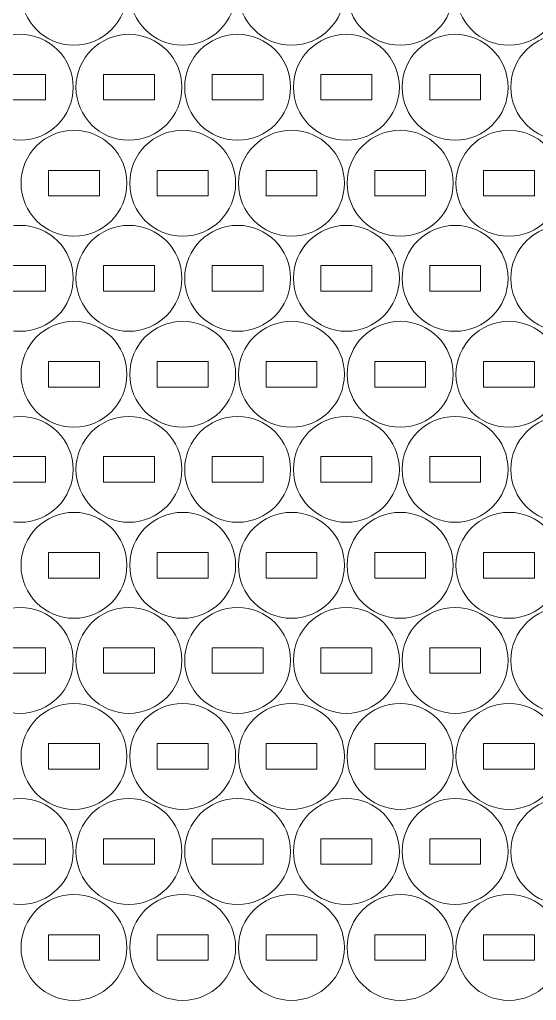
# Model space of a CAD drawing. Header units: millimetres. Extents: x -251 to 251, y -264 to 264.
# Drawn here: x -193.9 to -132.9, y -263.6 to -147.9 of the extents above; entities that cross this region are included whole.
import ezdxf

# ---------------------------------------------------------------- set-up
doc = ezdxf.new("R2010")
doc.units = ezdxf.units.MM
doc.header["$MEASUREMENT"] = 0
doc.layers.add('Camada 1', color=7, linetype='Continuous')

msp = doc.modelspace()

# ---------------------------------------------------------------- linework, layer by layer
at = {"layer": 'Camada 1', "lineweight": 20}
for points in [[(-187.4626, -138.4046), (-184.0109, -138.4046), (-181.2126, -141.2029), (-181.2126, -144.6546), (-181.2126, -144.6546), (-181.2126, -148.1063), (-184.0109, -150.9046), (-187.4626, -150.9046), (-187.4626, -150.9046), (-190.9143, -150.9046), (-193.7126, -148.1063), (-193.7126, -144.6546), (-193.7126, -144.6546), (-193.7126, -141.2029), (-190.9143, -138.4046), (-187.4626, -138.4046)], [(-174.6264, -138.4046), (-171.1747, -138.4046), (-168.3764, -141.2029), (-168.3764, -144.6546), (-168.3764, -144.6546), (-168.3764, -148.1063), (-171.1747, -150.9046), (-174.6264, -150.9046), (-174.6264, -150.9046), (-178.0781, -150.9046), (-180.8764, -148.1063), (-180.8764, -144.6546), (-180.8764, -144.6546), (-180.8764, -141.2029), (-178.0781, -138.4046), (-174.6264, -138.4046)], [(-161.7902, -138.4046), (-158.3385, -138.4046), (-155.5402, -141.2029), (-155.5402, -144.6546), (-155.5402, -144.6546), (-155.5402, -148.1063), (-158.3385, -150.9046), (-161.7902, -150.9046), (-161.7902, -150.9046), (-165.2419, -150.9046), (-168.0402, -148.1063), (-168.0402, -144.6546), (-168.0402, -144.6546), (-168.0402, -141.2029), (-165.2419, -138.4046), (-161.7902, -138.4046)], [(-148.954, -138.4046), (-145.5023, -138.4046), (-142.704, -141.2029), (-142.704, -144.6546), (-142.704, -144.6546), (-142.704, -148.1063), (-145.5023, -150.9046), (-148.954, -150.9046), (-148.954, -150.9046), (-152.4057, -150.9046), (-155.204, -148.1063), (-155.204, -144.6546), (-155.204, -144.6546), (-155.204, -141.2029), (-152.4057, -138.4046), (-148.954, -138.4046)], [(-136.1178, -138.4046), (-132.6661, -138.4046), (-129.8678, -141.2029), (-129.8678, -144.6546), (-129.8678, -144.6546), (-129.8678, -148.1063), (-132.6661, -150.9046), (-136.1178, -150.9046), (-136.1178, -150.9046), (-139.5695, -150.9046), (-142.3678, -148.1063), (-142.3678, -144.6546), (-142.3678, -144.6546), (-142.3678, -141.2029), (-139.5695, -138.4046), (-136.1178, -138.4046)], [(-193.8126, -149.623), (-190.3609, -149.623), (-187.5626, -152.4213), (-187.5626, -155.873), (-187.5626, -155.873), (-187.5626, -159.3247), (-190.3609, -162.123), (-193.8126, -162.123), (-193.8126, -162.123), (-197.2643, -162.123), (-200.0626, -159.3247), (-200.0626, -155.873), (-200.0626, -155.873), (-200.0626, -152.4213), (-197.2643, -149.623), (-193.8126, -149.623)], [(-180.9764, -149.623), (-177.5247, -149.623), (-174.7264, -152.4213), (-174.7264, -155.873), (-174.7264, -155.873), (-174.7264, -159.3247), (-177.5247, -162.123), (-180.9764, -162.123), (-180.9764, -162.123), (-184.4281, -162.123), (-187.2264, -159.3247), (-187.2264, -155.873), (-187.2264, -155.873), (-187.2264, -152.4213), (-184.4281, -149.623), (-180.9764, -149.623)], [(-168.1402, -149.623), (-164.6885, -149.623), (-161.8902, -152.4213), (-161.8902, -155.873), (-161.8902, -155.873), (-161.8902, -159.3247), (-164.6885, -162.123), (-168.1402, -162.123), (-168.1402, -162.123), (-171.5919, -162.123), (-174.3902, -159.3247), (-174.3902, -155.873), (-174.3902, -155.873), (-174.3902, -152.4213), (-171.5919, -149.623), (-168.1402, -149.623)], [(-155.304, -149.623), (-151.8523, -149.623), (-149.054, -152.4213), (-149.054, -155.873), (-149.054, -155.873), (-149.054, -159.3247), (-151.8523, -162.123), (-155.304, -162.123), (-155.304, -162.123), (-158.7557, -162.123), (-161.554, -159.3247), (-161.554, -155.873), (-161.554, -155.873), (-161.554, -152.4213), (-158.7557, -149.623), (-155.304, -149.623)], [(-142.4678, -149.623), (-139.0161, -149.623), (-136.2178, -152.4213), (-136.2178, -155.873), (-136.2178, -155.873), (-136.2178, -159.3247), (-139.0161, -162.123), (-142.4678, -162.123), (-142.4678, -162.123), (-145.9195, -162.123), (-148.7178, -159.3247), (-148.7178, -155.873), (-148.7178, -155.873), (-148.7178, -152.4213), (-145.9195, -149.623), (-142.4678, -149.623)], [(-129.6316, -149.623), (-126.1799, -149.623), (-123.3816, -152.4213), (-123.3816, -155.873), (-123.3816, -155.873), (-123.3816, -159.3247), (-126.1799, -162.123), (-129.6316, -162.123), (-129.6316, -162.123), (-133.0833, -162.123), (-135.8816, -159.3247), (-135.8816, -155.873), (-135.8816, -155.873), (-135.8816, -152.4213), (-133.0833, -149.623), (-129.6316, -149.623)], [(-196.8126, -154.373), (-196.8126, -154.373), (-190.8126, -154.373), (-190.8126, -154.373), (-190.8126, -154.373), (-190.8126, -154.373), (-190.8126, -157.373), (-190.8126, -157.373), (-190.8126, -157.373), (-190.8126, -157.373), (-196.8126, -157.373), (-196.8126, -157.373), (-196.8126, -157.373), (-196.8126, -157.373), (-196.8126, -154.373), (-196.8126, -154.373)], [(-183.9764, -154.373), (-183.9764, -154.373), (-177.9764, -154.373), (-177.9764, -154.373), (-177.9764, -154.373), (-177.9764, -154.373), (-177.9764, -157.373), (-177.9764, -157.373), (-177.9764, -157.373), (-177.9764, -157.373), (-183.9764, -157.373), (-183.9764, -157.373), (-183.9764, -157.373), (-183.9764, -157.373), (-183.9764, -154.373), (-183.9764, -154.373)], [(-171.1402, -154.373), (-171.1402, -154.373), (-165.1402, -154.373), (-165.1402, -154.373), (-165.1402, -154.373), (-165.1402, -154.373), (-165.1402, -157.373), (-165.1402, -157.373), (-165.1402, -157.373), (-165.1402, -157.373), (-171.1402, -157.373), (-171.1402, -157.373), (-171.1402, -157.373), (-171.1402, -157.373), (-171.1402, -154.373), (-171.1402, -154.373)], [(-158.304, -154.373), (-158.304, -154.373), (-152.304, -154.373), (-152.304, -154.373), (-152.304, -154.373), (-152.304, -154.373), (-152.304, -157.373), (-152.304, -157.373), (-152.304, -157.373), (-152.304, -157.373), (-158.304, -157.373), (-158.304, -157.373), (-158.304, -157.373), (-158.304, -157.373), (-158.304, -154.373), (-158.304, -154.373)], [(-145.4678, -154.373), (-145.4678, -154.373), (-139.4678, -154.373), (-139.4678, -154.373), (-139.4678, -154.373), (-139.4678, -154.373), (-139.4678, -157.373), (-139.4678, -157.373), (-139.4678, -157.373), (-139.4678, -157.373), (-145.4678, -157.373), (-145.4678, -157.373), (-145.4678, -157.373), (-145.4678, -157.373), (-145.4678, -154.373), (-145.4678, -154.373)], [(-187.4626, -160.9471), (-184.0109, -160.9471), (-181.2126, -163.7454), (-181.2126, -167.1971), (-181.2126, -167.1971), (-181.2126, -170.6488), (-184.0109, -173.4471), (-187.4626, -173.4471), (-187.4626, -173.4471), (-190.9143, -173.4471), (-193.7126, -170.6488), (-193.7126, -167.1971), (-193.7126, -167.1971), (-193.7126, -163.7454), (-190.9143, -160.9471), (-187.4626, -160.9471)], [(-174.6264, -160.9471), (-171.1747, -160.9471), (-168.3764, -163.7454), (-168.3764, -167.1971), (-168.3764, -167.1971), (-168.3764, -170.6488), (-171.1747, -173.4471), (-174.6264, -173.4471), (-174.6264, -173.4471), (-178.0781, -173.4471), (-180.8764, -170.6488), (-180.8764, -167.1971), (-180.8764, -167.1971), (-180.8764, -163.7454), (-178.0781, -160.9471), (-174.6264, -160.9471)], [(-161.7902, -160.9471), (-158.3385, -160.9471), (-155.5402, -163.7454), (-155.5402, -167.1971), (-155.5402, -167.1971), (-155.5402, -170.6488), (-158.3385, -173.4471), (-161.7902, -173.4471), (-161.7902, -173.4471), (-165.2419, -173.4471), (-168.0402, -170.6488), (-168.0402, -167.1971), (-168.0402, -167.1971), (-168.0402, -163.7454), (-165.2419, -160.9471), (-161.7902, -160.9471)], [(-148.954, -160.9471), (-145.5023, -160.9471), (-142.704, -163.7454), (-142.704, -167.1971), (-142.704, -167.1971), (-142.704, -170.6488), (-145.5023, -173.4471), (-148.954, -173.4471), (-148.954, -173.4471), (-152.4057, -173.4471), (-155.204, -170.6488), (-155.204, -167.1971), (-155.204, -167.1971), (-155.204, -163.7454), (-152.4057, -160.9471), (-148.954, -160.9471)], [(-136.1178, -160.9471), (-132.6661, -160.9471), (-129.8678, -163.7454), (-129.8678, -167.1971), (-129.8678, -167.1971), (-129.8678, -170.6488), (-132.6661, -173.4471), (-136.1178, -173.4471), (-136.1178, -173.4471), (-139.5695, -173.4471), (-142.3678, -170.6488), (-142.3678, -167.1971), (-142.3678, -167.1971), (-142.3678, -163.7454), (-139.5695, -160.9471), (-136.1178, -160.9471)], [(-190.4626, -165.6971), (-190.4626, -165.6971), (-184.4626, -165.6971), (-184.4626, -165.6971), (-184.4626, -165.6971), (-184.4626, -165.6971), (-184.4626, -168.6971), (-184.4626, -168.6971), (-184.4626, -168.6971), (-184.4626, -168.6971), (-190.4626, -168.6971), (-190.4626, -168.6971), (-190.4626, -168.6971), (-190.4626, -168.6971), (-190.4626, -165.6971), (-190.4626, -165.6971)], [(-177.6264, -165.6971), (-177.6264, -165.6971), (-171.6264, -165.6971), (-171.6264, -165.6971), (-171.6264, -165.6971), (-171.6264, -165.6971), (-171.6264, -168.6971), (-171.6264, -168.6971), (-171.6264, -168.6971), (-171.6264, -168.6971), (-177.6264, -168.6971), (-177.6264, -168.6971), (-177.6264, -168.6971), (-177.6264, -168.6971), (-177.6264, -165.6971), (-177.6264, -165.6971)], [(-164.7902, -165.6971), (-164.7902, -165.6971), (-158.7902, -165.6971), (-158.7902, -165.6971), (-158.7902, -165.6971), (-158.7902, -165.6971), (-158.7902, -168.6971), (-158.7902, -168.6971), (-158.7902, -168.6971), (-158.7902, -168.6971), (-164.7902, -168.6971), (-164.7902, -168.6971), (-164.7902, -168.6971), (-164.7902, -168.6971), (-164.7902, -165.6971), (-164.7902, -165.6971)], [(-151.954, -165.6971), (-151.954, -165.6971), (-145.954, -165.6971), (-145.954, -165.6971), (-145.954, -165.6971), (-145.954, -165.6971), (-145.954, -168.6971), (-145.954, -168.6971), (-145.954, -168.6971), (-145.954, -168.6971), (-151.954, -168.6971), (-151.954, -168.6971), (-151.954, -168.6971), (-151.954, -168.6971), (-151.954, -165.6971), (-151.954, -165.6971)], [(-139.1178, -165.6971), (-139.1178, -165.6971), (-133.1178, -165.6971), (-133.1178, -165.6971), (-133.1178, -165.6971), (-133.1178, -165.6971), (-133.1178, -168.6971), (-133.1178, -168.6971), (-133.1178, -168.6971), (-133.1178, -168.6971), (-139.1178, -168.6971), (-139.1178, -168.6971), (-139.1178, -168.6971), (-139.1178, -168.6971), (-139.1178, -165.6971), (-139.1178, -165.6971)], [(-193.8126, -172.1655), (-190.3609, -172.1655), (-187.5626, -174.9638), (-187.5626, -178.4155), (-187.5626, -178.4155), (-187.5626, -181.8672), (-190.3609, -184.6655), (-193.8126, -184.6655), (-193.8126, -184.6655), (-197.2643, -184.6655), (-200.0626, -181.8672), (-200.0626, -178.4155), (-200.0626, -178.4155), (-200.0626, -174.9638), (-197.2643, -172.1655), (-193.8126, -172.1655)], [(-180.9764, -172.1655), (-177.5247, -172.1655), (-174.7264, -174.9638), (-174.7264, -178.4155), (-174.7264, -178.4155), (-174.7264, -181.8672), (-177.5247, -184.6655), (-180.9764, -184.6655), (-180.9764, -184.6655), (-184.4281, -184.6655), (-187.2264, -181.8672), (-187.2264, -178.4155), (-187.2264, -178.4155), (-187.2264, -174.9638), (-184.4281, -172.1655), (-180.9764, -172.1655)], [(-168.1402, -172.1655), (-164.6885, -172.1655), (-161.8902, -174.9638), (-161.8902, -178.4155), (-161.8902, -178.4155), (-161.8902, -181.8672), (-164.6885, -184.6655), (-168.1402, -184.6655), (-168.1402, -184.6655), (-171.5919, -184.6655), (-174.3902, -181.8672), (-174.3902, -178.4155), (-174.3902, -178.4155), (-174.3902, -174.9638), (-171.5919, -172.1655), (-168.1402, -172.1655)], [(-155.304, -172.1655), (-151.8523, -172.1655), (-149.054, -174.9638), (-149.054, -178.4155), (-149.054, -178.4155), (-149.054, -181.8672), (-151.8523, -184.6655), (-155.304, -184.6655), (-155.304, -184.6655), (-158.7557, -184.6655), (-161.554, -181.8672), (-161.554, -178.4155), (-161.554, -178.4155), (-161.554, -174.9638), (-158.7557, -172.1655), (-155.304, -172.1655)], [(-142.4678, -172.1655), (-139.0161, -172.1655), (-136.2178, -174.9638), (-136.2178, -178.4155), (-136.2178, -178.4155), (-136.2178, -181.8672), (-139.0161, -184.6655), (-142.4678, -184.6655), (-142.4678, -184.6655), (-145.9195, -184.6655), (-148.7178, -181.8672), (-148.7178, -178.4155), (-148.7178, -178.4155), (-148.7178, -174.9638), (-145.9195, -172.1655), (-142.4678, -172.1655)], [(-129.6316, -172.1655), (-126.1799, -172.1655), (-123.3816, -174.9638), (-123.3816, -178.4155), (-123.3816, -178.4155), (-123.3816, -181.8672), (-126.1799, -184.6655), (-129.6316, -184.6655), (-129.6316, -184.6655), (-133.0833, -184.6655), (-135.8816, -181.8672), (-135.8816, -178.4155), (-135.8816, -178.4155), (-135.8816, -174.9638), (-133.0833, -172.1655), (-129.6316, -172.1655)], [(-196.8126, -176.9155), (-196.8126, -176.9155), (-190.8126, -176.9155), (-190.8126, -176.9155), (-190.8126, -176.9155), (-190.8126, -176.9155), (-190.8126, -179.9155), (-190.8126, -179.9155), (-190.8126, -179.9155), (-190.8126, -179.9155), (-196.8126, -179.9155), (-196.8126, -179.9155), (-196.8126, -179.9155), (-196.8126, -179.9155), (-196.8126, -176.9155), (-196.8126, -176.9155)], [(-183.9764, -176.9155), (-183.9764, -176.9155), (-177.9764, -176.9155), (-177.9764, -176.9155), (-177.9764, -176.9155), (-177.9764, -176.9155), (-177.9764, -179.9155), (-177.9764, -179.9155), (-177.9764, -179.9155), (-177.9764, -179.9155), (-183.9764, -179.9155), (-183.9764, -179.9155), (-183.9764, -179.9155), (-183.9764, -179.9155), (-183.9764, -176.9155), (-183.9764, -176.9155)], [(-171.1402, -176.9155), (-171.1402, -176.9155), (-165.1402, -176.9155), (-165.1402, -176.9155), (-165.1402, -176.9155), (-165.1402, -176.9155), (-165.1402, -179.9155), (-165.1402, -179.9155), (-165.1402, -179.9155), (-165.1402, -179.9155), (-171.1402, -179.9155), (-171.1402, -179.9155), (-171.1402, -179.9155), (-171.1402, -179.9155), (-171.1402, -176.9155), (-171.1402, -176.9155)], [(-158.304, -176.9155), (-158.304, -176.9155), (-152.304, -176.9155), (-152.304, -176.9155), (-152.304, -176.9155), (-152.304, -176.9155), (-152.304, -179.9155), (-152.304, -179.9155), (-152.304, -179.9155), (-152.304, -179.9155), (-158.304, -179.9155), (-158.304, -179.9155), (-158.304, -179.9155), (-158.304, -179.9155), (-158.304, -176.9155), (-158.304, -176.9155)], [(-145.4678, -176.9155), (-145.4678, -176.9155), (-139.4678, -176.9155), (-139.4678, -176.9155), (-139.4678, -176.9155), (-139.4678, -176.9155), (-139.4678, -179.9155), (-139.4678, -179.9155), (-139.4678, -179.9155), (-139.4678, -179.9155), (-145.4678, -179.9155), (-145.4678, -179.9155), (-145.4678, -179.9155), (-145.4678, -179.9155), (-145.4678, -176.9155), (-145.4678, -176.9155)], [(-187.4626, -183.4896), (-184.0109, -183.4896), (-181.2126, -186.2879), (-181.2126, -189.7396), (-181.2126, -189.7396), (-181.2126, -193.1913), (-184.0109, -195.9896), (-187.4626, -195.9896), (-187.4626, -195.9896), (-190.9143, -195.9896), (-193.7126, -193.1913), (-193.7126, -189.7396), (-193.7126, -189.7396), (-193.7126, -186.2879), (-190.9143, -183.4896), (-187.4626, -183.4896)], [(-174.6264, -183.4896), (-171.1747, -183.4896), (-168.3764, -186.2879), (-168.3764, -189.7396), (-168.3764, -189.7396), (-168.3764, -193.1913), (-171.1747, -195.9896), (-174.6264, -195.9896), (-174.6264, -195.9896), (-178.0781, -195.9896), (-180.8764, -193.1913), (-180.8764, -189.7396), (-180.8764, -189.7396), (-180.8764, -186.2879), (-178.0781, -183.4896), (-174.6264, -183.4896)], [(-161.7902, -183.4896), (-158.3385, -183.4896), (-155.5402, -186.2879), (-155.5402, -189.7396), (-155.5402, -189.7396), (-155.5402, -193.1913), (-158.3385, -195.9896), (-161.7902, -195.9896), (-161.7902, -195.9896), (-165.2419, -195.9896), (-168.0402, -193.1913), (-168.0402, -189.7396), (-168.0402, -189.7396), (-168.0402, -186.2879), (-165.2419, -183.4896), (-161.7902, -183.4896)], [(-148.954, -183.4896), (-145.5023, -183.4896), (-142.704, -186.2879), (-142.704, -189.7396), (-142.704, -189.7396), (-142.704, -193.1913), (-145.5023, -195.9896), (-148.954, -195.9896), (-148.954, -195.9896), (-152.4057, -195.9896), (-155.204, -193.1913), (-155.204, -189.7396), (-155.204, -189.7396), (-155.204, -186.2879), (-152.4057, -183.4896), (-148.954, -183.4896)], [(-136.1178, -183.4896), (-132.6661, -183.4896), (-129.8678, -186.2879), (-129.8678, -189.7396), (-129.8678, -189.7396), (-129.8678, -193.1913), (-132.6661, -195.9896), (-136.1178, -195.9896), (-136.1178, -195.9896), (-139.5695, -195.9896), (-142.3678, -193.1913), (-142.3678, -189.7396), (-142.3678, -189.7396), (-142.3678, -186.2879), (-139.5695, -183.4896), (-136.1178, -183.4896)], [(-190.4626, -188.2396), (-190.4626, -188.2396), (-184.4626, -188.2396), (-184.4626, -188.2396), (-184.4626, -188.2396), (-184.4626, -188.2396), (-184.4626, -191.2396), (-184.4626, -191.2396), (-184.4626, -191.2396), (-184.4626, -191.2396), (-190.4626, -191.2396), (-190.4626, -191.2396), (-190.4626, -191.2396), (-190.4626, -191.2396), (-190.4626, -188.2396), (-190.4626, -188.2396)], [(-177.6264, -188.2396), (-177.6264, -188.2396), (-171.6264, -188.2396), (-171.6264, -188.2396), (-171.6264, -188.2396), (-171.6264, -188.2396), (-171.6264, -191.2396), (-171.6264, -191.2396), (-171.6264, -191.2396), (-171.6264, -191.2396), (-177.6264, -191.2396), (-177.6264, -191.2396), (-177.6264, -191.2396), (-177.6264, -191.2396), (-177.6264, -188.2396), (-177.6264, -188.2396)], [(-164.7902, -188.2396), (-164.7902, -188.2396), (-158.7902, -188.2396), (-158.7902, -188.2396), (-158.7902, -188.2396), (-158.7902, -188.2396), (-158.7902, -191.2396), (-158.7902, -191.2396), (-158.7902, -191.2396), (-158.7902, -191.2396), (-164.7902, -191.2396), (-164.7902, -191.2396), (-164.7902, -191.2396), (-164.7902, -191.2396), (-164.7902, -188.2396), (-164.7902, -188.2396)], [(-151.954, -188.2396), (-151.954, -188.2396), (-145.954, -188.2396), (-145.954, -188.2396), (-145.954, -188.2396), (-145.954, -188.2396), (-145.954, -191.2396), (-145.954, -191.2396), (-145.954, -191.2396), (-145.954, -191.2396), (-151.954, -191.2396), (-151.954, -191.2396), (-151.954, -191.2396), (-151.954, -191.2396), (-151.954, -188.2396), (-151.954, -188.2396)], [(-139.1178, -188.2396), (-139.1178, -188.2396), (-133.1178, -188.2396), (-133.1178, -188.2396), (-133.1178, -188.2396), (-133.1178, -188.2396), (-133.1178, -191.2396), (-133.1178, -191.2396), (-133.1178, -191.2396), (-133.1178, -191.2396), (-139.1178, -191.2396), (-139.1178, -191.2396), (-139.1178, -191.2396), (-139.1178, -191.2396), (-139.1178, -188.2396), (-139.1178, -188.2396)], [(-193.8126, -194.708), (-190.3609, -194.708), (-187.5626, -197.5063), (-187.5626, -200.958), (-187.5626, -200.958), (-187.5626, -204.4097), (-190.3609, -207.208), (-193.8126, -207.208), (-193.8126, -207.208), (-197.2643, -207.208), (-200.0626, -204.4097), (-200.0626, -200.958), (-200.0626, -200.958), (-200.0626, -197.5063), (-197.2643, -194.708), (-193.8126, -194.708)], [(-180.9764, -194.708), (-177.5247, -194.708), (-174.7264, -197.5063), (-174.7264, -200.958), (-174.7264, -200.958), (-174.7264, -204.4097), (-177.5247, -207.208), (-180.9764, -207.208), (-180.9764, -207.208), (-184.4281, -207.208), (-187.2264, -204.4097), (-187.2264, -200.958), (-187.2264, -200.958), (-187.2264, -197.5063), (-184.4281, -194.708), (-180.9764, -194.708)], [(-168.1402, -194.708), (-164.6885, -194.708), (-161.8902, -197.5063), (-161.8902, -200.958), (-161.8902, -200.958), (-161.8902, -204.4097), (-164.6885, -207.208), (-168.1402, -207.208), (-168.1402, -207.208), (-171.5919, -207.208), (-174.3902, -204.4097), (-174.3902, -200.958), (-174.3902, -200.958), (-174.3902, -197.5063), (-171.5919, -194.708), (-168.1402, -194.708)], [(-155.304, -194.708), (-151.8523, -194.708), (-149.054, -197.5063), (-149.054, -200.958), (-149.054, -200.958), (-149.054, -204.4097), (-151.8523, -207.208), (-155.304, -207.208), (-155.304, -207.208), (-158.7557, -207.208), (-161.554, -204.4097), (-161.554, -200.958), (-161.554, -200.958), (-161.554, -197.5063), (-158.7557, -194.708), (-155.304, -194.708)], [(-142.4678, -194.708), (-139.0161, -194.708), (-136.2178, -197.5063), (-136.2178, -200.958), (-136.2178, -200.958), (-136.2178, -204.4097), (-139.0161, -207.208), (-142.4678, -207.208), (-142.4678, -207.208), (-145.9195, -207.208), (-148.7178, -204.4097), (-148.7178, -200.958), (-148.7178, -200.958), (-148.7178, -197.5063), (-145.9195, -194.708), (-142.4678, -194.708)], [(-129.6316, -194.708), (-126.1799, -194.708), (-123.3816, -197.5063), (-123.3816, -200.958), (-123.3816, -200.958), (-123.3816, -204.4097), (-126.1799, -207.208), (-129.6316, -207.208), (-129.6316, -207.208), (-133.0833, -207.208), (-135.8816, -204.4097), (-135.8816, -200.958), (-135.8816, -200.958), (-135.8816, -197.5063), (-133.0833, -194.708), (-129.6316, -194.708)], [(-196.8126, -199.458), (-196.8126, -199.458), (-190.8126, -199.458), (-190.8126, -199.458), (-190.8126, -199.458), (-190.8126, -199.458), (-190.8126, -202.458), (-190.8126, -202.458), (-190.8126, -202.458), (-190.8126, -202.458), (-196.8126, -202.458), (-196.8126, -202.458), (-196.8126, -202.458), (-196.8126, -202.458), (-196.8126, -199.458), (-196.8126, -199.458)], [(-183.9764, -199.458), (-183.9764, -199.458), (-177.9764, -199.458), (-177.9764, -199.458), (-177.9764, -199.458), (-177.9764, -199.458), (-177.9764, -202.458), (-177.9764, -202.458), (-177.9764, -202.458), (-177.9764, -202.458), (-183.9764, -202.458), (-183.9764, -202.458), (-183.9764, -202.458), (-183.9764, -202.458), (-183.9764, -199.458), (-183.9764, -199.458)], [(-171.1402, -199.458), (-171.1402, -199.458), (-165.1402, -199.458), (-165.1402, -199.458), (-165.1402, -199.458), (-165.1402, -199.458), (-165.1402, -202.458), (-165.1402, -202.458), (-165.1402, -202.458), (-165.1402, -202.458), (-171.1402, -202.458), (-171.1402, -202.458), (-171.1402, -202.458), (-171.1402, -202.458), (-171.1402, -199.458), (-171.1402, -199.458)], [(-158.304, -199.458), (-158.304, -199.458), (-152.304, -199.458), (-152.304, -199.458), (-152.304, -199.458), (-152.304, -199.458), (-152.304, -202.458), (-152.304, -202.458), (-152.304, -202.458), (-152.304, -202.458), (-158.304, -202.458), (-158.304, -202.458), (-158.304, -202.458), (-158.304, -202.458), (-158.304, -199.458), (-158.304, -199.458)], [(-145.4678, -199.458), (-145.4678, -199.458), (-139.4678, -199.458), (-139.4678, -199.458), (-139.4678, -199.458), (-139.4678, -199.458), (-139.4678, -202.458), (-139.4678, -202.458), (-139.4678, -202.458), (-139.4678, -202.458), (-145.4678, -202.458), (-145.4678, -202.458), (-145.4678, -202.458), (-145.4678, -202.458), (-145.4678, -199.458), (-145.4678, -199.458)], [(-187.4626, -206.0321), (-184.0109, -206.0321), (-181.2126, -208.8304), (-181.2126, -212.2821), (-181.2126, -212.2821), (-181.2126, -215.7338), (-184.0109, -218.5321), (-187.4626, -218.5321), (-187.4626, -218.5321), (-190.9143, -218.5321), (-193.7126, -215.7338), (-193.7126, -212.2821), (-193.7126, -212.2821), (-193.7126, -208.8304), (-190.9143, -206.0321), (-187.4626, -206.0321)], [(-174.6264, -206.0321), (-171.1747, -206.0321), (-168.3764, -208.8304), (-168.3764, -212.2821), (-168.3764, -212.2821), (-168.3764, -215.7338), (-171.1747, -218.5321), (-174.6264, -218.5321), (-174.6264, -218.5321), (-178.0781, -218.5321), (-180.8764, -215.7338), (-180.8764, -212.2821), (-180.8764, -212.2821), (-180.8764, -208.8304), (-178.0781, -206.0321), (-174.6264, -206.0321)], [(-161.7902, -206.0321), (-158.3385, -206.0321), (-155.5402, -208.8304), (-155.5402, -212.2821), (-155.5402, -212.2821), (-155.5402, -215.7338), (-158.3385, -218.5321), (-161.7902, -218.5321), (-161.7902, -218.5321), (-165.2419, -218.5321), (-168.0402, -215.7338), (-168.0402, -212.2821), (-168.0402, -212.2821), (-168.0402, -208.8304), (-165.2419, -206.0321), (-161.7902, -206.0321)], [(-148.954, -206.0321), (-145.5023, -206.0321), (-142.704, -208.8304), (-142.704, -212.2821), (-142.704, -212.2821), (-142.704, -215.7338), (-145.5023, -218.5321), (-148.954, -218.5321), (-148.954, -218.5321), (-152.4057, -218.5321), (-155.204, -215.7338), (-155.204, -212.2821), (-155.204, -212.2821), (-155.204, -208.8304), (-152.4057, -206.0321), (-148.954, -206.0321)], [(-136.1178, -206.0321), (-132.6661, -206.0321), (-129.8678, -208.8304), (-129.8678, -212.2821), (-129.8678, -212.2821), (-129.8678, -215.7338), (-132.6661, -218.5321), (-136.1178, -218.5321), (-136.1178, -218.5321), (-139.5695, -218.5321), (-142.3678, -215.7338), (-142.3678, -212.2821), (-142.3678, -212.2821), (-142.3678, -208.8304), (-139.5695, -206.0321), (-136.1178, -206.0321)], [(-190.4626, -210.7821), (-190.4626, -210.7821), (-184.4626, -210.7821), (-184.4626, -210.7821), (-184.4626, -210.7821), (-184.4626, -210.7821), (-184.4626, -213.7821), (-184.4626, -213.7821), (-184.4626, -213.7821), (-184.4626, -213.7821), (-190.4626, -213.7821), (-190.4626, -213.7821), (-190.4626, -213.7821), (-190.4626, -213.7821), (-190.4626, -210.7821), (-190.4626, -210.7821)], [(-177.6264, -210.7821), (-177.6264, -210.7821), (-171.6264, -210.7821), (-171.6264, -210.7821), (-171.6264, -210.7821), (-171.6264, -210.7821), (-171.6264, -213.7821), (-171.6264, -213.7821), (-171.6264, -213.7821), (-171.6264, -213.7821), (-177.6264, -213.7821), (-177.6264, -213.7821), (-177.6264, -213.7821), (-177.6264, -213.7821), (-177.6264, -210.7821), (-177.6264, -210.7821)], [(-164.7902, -210.7821), (-164.7902, -210.7821), (-158.7902, -210.7821), (-158.7902, -210.7821), (-158.7902, -210.7821), (-158.7902, -210.7821), (-158.7902, -213.7821), (-158.7902, -213.7821), (-158.7902, -213.7821), (-158.7902, -213.7821), (-164.7902, -213.7821), (-164.7902, -213.7821), (-164.7902, -213.7821), (-164.7902, -213.7821), (-164.7902, -210.7821), (-164.7902, -210.7821)], [(-151.954, -210.7821), (-151.954, -210.7821), (-145.954, -210.7821), (-145.954, -210.7821), (-145.954, -210.7821), (-145.954, -210.7821), (-145.954, -213.7821), (-145.954, -213.7821), (-145.954, -213.7821), (-145.954, -213.7821), (-151.954, -213.7821), (-151.954, -213.7821), (-151.954, -213.7821), (-151.954, -213.7821), (-151.954, -210.7821), (-151.954, -210.7821)], [(-139.1178, -210.7821), (-139.1178, -210.7821), (-133.1178, -210.7821), (-133.1178, -210.7821), (-133.1178, -210.7821), (-133.1178, -210.7821), (-133.1178, -213.7821), (-133.1178, -213.7821), (-133.1178, -213.7821), (-133.1178, -213.7821), (-139.1178, -213.7821), (-139.1178, -213.7821), (-139.1178, -213.7821), (-139.1178, -213.7821), (-139.1178, -210.7821), (-139.1178, -210.7821)], [(-193.8126, -217.2505), (-190.3609, -217.2505), (-187.5626, -220.0488), (-187.5626, -223.5005), (-187.5626, -223.5005), (-187.5626, -226.9522), (-190.3609, -229.7505), (-193.8126, -229.7505), (-193.8126, -229.7505), (-197.2643, -229.7505), (-200.0626, -226.9522), (-200.0626, -223.5005), (-200.0626, -223.5005), (-200.0626, -220.0488), (-197.2643, -217.2505), (-193.8126, -217.2505)], [(-180.9764, -217.2505), (-177.5247, -217.2505), (-174.7264, -220.0488), (-174.7264, -223.5005), (-174.7264, -223.5005), (-174.7264, -226.9522), (-177.5247, -229.7505), (-180.9764, -229.7505), (-180.9764, -229.7505), (-184.4281, -229.7505), (-187.2264, -226.9522), (-187.2264, -223.5005), (-187.2264, -223.5005), (-187.2264, -220.0488), (-184.4281, -217.2505), (-180.9764, -217.2505)], [(-168.1402, -217.2505), (-164.6885, -217.2505), (-161.8902, -220.0488), (-161.8902, -223.5005), (-161.8902, -223.5005), (-161.8902, -226.9522), (-164.6885, -229.7505), (-168.1402, -229.7505), (-168.1402, -229.7505), (-171.5919, -229.7505), (-174.3902, -226.9522), (-174.3902, -223.5005), (-174.3902, -223.5005), (-174.3902, -220.0488), (-171.5919, -217.2505), (-168.1402, -217.2505)], [(-155.304, -217.2505), (-151.8523, -217.2505), (-149.054, -220.0488), (-149.054, -223.5005), (-149.054, -223.5005), (-149.054, -226.9522), (-151.8523, -229.7505), (-155.304, -229.7505), (-155.304, -229.7505), (-158.7557, -229.7505), (-161.554, -226.9522), (-161.554, -223.5005), (-161.554, -223.5005), (-161.554, -220.0488), (-158.7557, -217.2505), (-155.304, -217.2505)], [(-142.4678, -217.2505), (-139.0161, -217.2505), (-136.2178, -220.0488), (-136.2178, -223.5005), (-136.2178, -223.5005), (-136.2178, -226.9522), (-139.0161, -229.7505), (-142.4678, -229.7505), (-142.4678, -229.7505), (-145.9195, -229.7505), (-148.7178, -226.9522), (-148.7178, -223.5005), (-148.7178, -223.5005), (-148.7178, -220.0488), (-145.9195, -217.2505), (-142.4678, -217.2505)], [(-129.6316, -217.2505), (-126.1799, -217.2505), (-123.3816, -220.0488), (-123.3816, -223.5005), (-123.3816, -223.5005), (-123.3816, -226.9522), (-126.1799, -229.7505), (-129.6316, -229.7505), (-129.6316, -229.7505), (-133.0833, -229.7505), (-135.8816, -226.9522), (-135.8816, -223.5005), (-135.8816, -223.5005), (-135.8816, -220.0488), (-133.0833, -217.2505), (-129.6316, -217.2505)], [(-196.8126, -222.0005), (-196.8126, -222.0005), (-190.8126, -222.0005), (-190.8126, -222.0005), (-190.8126, -222.0005), (-190.8126, -222.0005), (-190.8126, -225.0005), (-190.8126, -225.0005), (-190.8126, -225.0005), (-190.8126, -225.0005), (-196.8126, -225.0005), (-196.8126, -225.0005), (-196.8126, -225.0005), (-196.8126, -225.0005), (-196.8126, -222.0005), (-196.8126, -222.0005)], [(-183.9764, -222.0005), (-183.9764, -222.0005), (-177.9764, -222.0005), (-177.9764, -222.0005), (-177.9764, -222.0005), (-177.9764, -222.0005), (-177.9764, -225.0005), (-177.9764, -225.0005), (-177.9764, -225.0005), (-177.9764, -225.0005), (-183.9764, -225.0005), (-183.9764, -225.0005), (-183.9764, -225.0005), (-183.9764, -225.0005), (-183.9764, -222.0005), (-183.9764, -222.0005)], [(-171.1402, -222.0005), (-171.1402, -222.0005), (-165.1402, -222.0005), (-165.1402, -222.0005), (-165.1402, -222.0005), (-165.1402, -222.0005), (-165.1402, -225.0005), (-165.1402, -225.0005), (-165.1402, -225.0005), (-165.1402, -225.0005), (-171.1402, -225.0005), (-171.1402, -225.0005), (-171.1402, -225.0005), (-171.1402, -225.0005), (-171.1402, -222.0005), (-171.1402, -222.0005)], [(-158.304, -222.0005), (-158.304, -222.0005), (-152.304, -222.0005), (-152.304, -222.0005), (-152.304, -222.0005), (-152.304, -222.0005), (-152.304, -225.0005), (-152.304, -225.0005), (-152.304, -225.0005), (-152.304, -225.0005), (-158.304, -225.0005), (-158.304, -225.0005), (-158.304, -225.0005), (-158.304, -225.0005), (-158.304, -222.0005), (-158.304, -222.0005)], [(-145.4678, -222.0005), (-145.4678, -222.0005), (-139.4678, -222.0005), (-139.4678, -222.0005), (-139.4678, -222.0005), (-139.4678, -222.0005), (-139.4678, -225.0005), (-139.4678, -225.0005), (-139.4678, -225.0005), (-139.4678, -225.0005), (-145.4678, -225.0005), (-145.4678, -225.0005), (-145.4678, -225.0005), (-145.4678, -225.0005), (-145.4678, -222.0005), (-145.4678, -222.0005)], [(-187.4626, -228.5746), (-184.0109, -228.5746), (-181.2126, -231.3729), (-181.2126, -234.8246), (-181.2126, -234.8246), (-181.2126, -238.2763), (-184.0109, -241.0746), (-187.4626, -241.0746), (-187.4626, -241.0746), (-190.9143, -241.0746), (-193.7126, -238.2763), (-193.7126, -234.8246), (-193.7126, -234.8246), (-193.7126, -231.3729), (-190.9143, -228.5746), (-187.4626, -228.5746)], [(-174.6264, -228.5746), (-171.1747, -228.5746), (-168.3764, -231.3729), (-168.3764, -234.8246), (-168.3764, -234.8246), (-168.3764, -238.2763), (-171.1747, -241.0746), (-174.6264, -241.0746), (-174.6264, -241.0746), (-178.0781, -241.0746), (-180.8764, -238.2763), (-180.8764, -234.8246), (-180.8764, -234.8246), (-180.8764, -231.3729), (-178.0781, -228.5746), (-174.6264, -228.5746)], [(-161.7902, -228.5746), (-158.3385, -228.5746), (-155.5402, -231.3729), (-155.5402, -234.8246), (-155.5402, -234.8246), (-155.5402, -238.2763), (-158.3385, -241.0746), (-161.7902, -241.0746), (-161.7902, -241.0746), (-165.2419, -241.0746), (-168.0402, -238.2763), (-168.0402, -234.8246), (-168.0402, -234.8246), (-168.0402, -231.3729), (-165.2419, -228.5746), (-161.7902, -228.5746)], [(-148.954, -228.5746), (-145.5023, -228.5746), (-142.704, -231.3729), (-142.704, -234.8246), (-142.704, -234.8246), (-142.704, -238.2763), (-145.5023, -241.0746), (-148.954, -241.0746), (-148.954, -241.0746), (-152.4057, -241.0746), (-155.204, -238.2763), (-155.204, -234.8246), (-155.204, -234.8246), (-155.204, -231.3729), (-152.4057, -228.5746), (-148.954, -228.5746)], [(-136.1178, -228.5746), (-132.6661, -228.5746), (-129.8678, -231.3729), (-129.8678, -234.8246), (-129.8678, -234.8246), (-129.8678, -238.2763), (-132.6661, -241.0746), (-136.1178, -241.0746), (-136.1178, -241.0746), (-139.5695, -241.0746), (-142.3678, -238.2763), (-142.3678, -234.8246), (-142.3678, -234.8246), (-142.3678, -231.3729), (-139.5695, -228.5746), (-136.1178, -228.5746)], [(-190.4626, -233.3246), (-190.4626, -233.3246), (-184.4626, -233.3246), (-184.4626, -233.3246), (-184.4626, -233.3246), (-184.4626, -233.3246), (-184.4626, -236.3246), (-184.4626, -236.3246), (-184.4626, -236.3246), (-184.4626, -236.3246), (-190.4626, -236.3246), (-190.4626, -236.3246), (-190.4626, -236.3246), (-190.4626, -236.3246), (-190.4626, -233.3246), (-190.4626, -233.3246)], [(-177.6264, -233.3246), (-177.6264, -233.3246), (-171.6264, -233.3246), (-171.6264, -233.3246), (-171.6264, -233.3246), (-171.6264, -233.3246), (-171.6264, -236.3246), (-171.6264, -236.3246), (-171.6264, -236.3246), (-171.6264, -236.3246), (-177.6264, -236.3246), (-177.6264, -236.3246), (-177.6264, -236.3246), (-177.6264, -236.3246), (-177.6264, -233.3246), (-177.6264, -233.3246)], [(-164.7902, -233.3246), (-164.7902, -233.3246), (-158.7902, -233.3246), (-158.7902, -233.3246), (-158.7902, -233.3246), (-158.7902, -233.3246), (-158.7902, -236.3246), (-158.7902, -236.3246), (-158.7902, -236.3246), (-158.7902, -236.3246), (-164.7902, -236.3246), (-164.7902, -236.3246), (-164.7902, -236.3246), (-164.7902, -236.3246), (-164.7902, -233.3246), (-164.7902, -233.3246)], [(-151.954, -233.3246), (-151.954, -233.3246), (-145.954, -233.3246), (-145.954, -233.3246), (-145.954, -233.3246), (-145.954, -233.3246), (-145.954, -236.3246), (-145.954, -236.3246), (-145.954, -236.3246), (-145.954, -236.3246), (-151.954, -236.3246), (-151.954, -236.3246), (-151.954, -236.3246), (-151.954, -236.3246), (-151.954, -233.3246), (-151.954, -233.3246)], [(-139.1178, -233.3246), (-139.1178, -233.3246), (-133.1178, -233.3246), (-133.1178, -233.3246), (-133.1178, -233.3246), (-133.1178, -233.3246), (-133.1178, -236.3246), (-133.1178, -236.3246), (-133.1178, -236.3246), (-133.1178, -236.3246), (-139.1178, -236.3246), (-139.1178, -236.3246), (-139.1178, -236.3246), (-139.1178, -236.3246), (-139.1178, -233.3246), (-139.1178, -233.3246)], [(-193.8126, -239.793), (-190.3609, -239.793), (-187.5626, -242.5913), (-187.5626, -246.043), (-187.5626, -246.043), (-187.5626, -249.4947), (-190.3609, -252.293), (-193.8126, -252.293), (-193.8126, -252.293), (-197.2643, -252.293), (-200.0626, -249.4947), (-200.0626, -246.043), (-200.0626, -246.043), (-200.0626, -242.5913), (-197.2643, -239.793), (-193.8126, -239.793)], [(-180.9764, -239.793), (-177.5247, -239.793), (-174.7264, -242.5913), (-174.7264, -246.043), (-174.7264, -246.043), (-174.7264, -249.4947), (-177.5247, -252.293), (-180.9764, -252.293), (-180.9764, -252.293), (-184.4281, -252.293), (-187.2264, -249.4947), (-187.2264, -246.043), (-187.2264, -246.043), (-187.2264, -242.5913), (-184.4281, -239.793), (-180.9764, -239.793)], [(-168.1402, -239.793), (-164.6885, -239.793), (-161.8902, -242.5913), (-161.8902, -246.043), (-161.8902, -246.043), (-161.8902, -249.4947), (-164.6885, -252.293), (-168.1402, -252.293), (-168.1402, -252.293), (-171.5919, -252.293), (-174.3902, -249.4947), (-174.3902, -246.043), (-174.3902, -246.043), (-174.3902, -242.5913), (-171.5919, -239.793), (-168.1402, -239.793)], [(-155.304, -239.793), (-151.8523, -239.793), (-149.054, -242.5913), (-149.054, -246.043), (-149.054, -246.043), (-149.054, -249.4947), (-151.8523, -252.293), (-155.304, -252.293), (-155.304, -252.293), (-158.7557, -252.293), (-161.554, -249.4947), (-161.554, -246.043), (-161.554, -246.043), (-161.554, -242.5913), (-158.7557, -239.793), (-155.304, -239.793)], [(-142.4678, -239.793), (-139.0161, -239.793), (-136.2178, -242.5913), (-136.2178, -246.043), (-136.2178, -246.043), (-136.2178, -249.4947), (-139.0161, -252.293), (-142.4678, -252.293), (-142.4678, -252.293), (-145.9195, -252.293), (-148.7178, -249.4947), (-148.7178, -246.043), (-148.7178, -246.043), (-148.7178, -242.5913), (-145.9195, -239.793), (-142.4678, -239.793)], [(-129.6316, -239.793), (-126.1799, -239.793), (-123.3816, -242.5913), (-123.3816, -246.043), (-123.3816, -246.043), (-123.3816, -249.4947), (-126.1799, -252.293), (-129.6316, -252.293), (-129.6316, -252.293), (-133.0833, -252.293), (-135.8816, -249.4947), (-135.8816, -246.043), (-135.8816, -246.043), (-135.8816, -242.5913), (-133.0833, -239.793), (-129.6316, -239.793)], [(-196.8126, -244.543), (-196.8126, -244.543), (-190.8126, -244.543), (-190.8126, -244.543), (-190.8126, -244.543), (-190.8126, -244.543), (-190.8126, -247.543), (-190.8126, -247.543), (-190.8126, -247.543), (-190.8126, -247.543), (-196.8126, -247.543), (-196.8126, -247.543), (-196.8126, -247.543), (-196.8126, -247.543), (-196.8126, -244.543), (-196.8126, -244.543)], [(-183.9764, -244.543), (-183.9764, -244.543), (-177.9764, -244.543), (-177.9764, -244.543), (-177.9764, -244.543), (-177.9764, -244.543), (-177.9764, -247.543), (-177.9764, -247.543), (-177.9764, -247.543), (-177.9764, -247.543), (-183.9764, -247.543), (-183.9764, -247.543), (-183.9764, -247.543), (-183.9764, -247.543), (-183.9764, -244.543), (-183.9764, -244.543)], [(-171.1402, -244.543), (-171.1402, -244.543), (-165.1402, -244.543), (-165.1402, -244.543), (-165.1402, -244.543), (-165.1402, -244.543), (-165.1402, -247.543), (-165.1402, -247.543), (-165.1402, -247.543), (-165.1402, -247.543), (-171.1402, -247.543), (-171.1402, -247.543), (-171.1402, -247.543), (-171.1402, -247.543), (-171.1402, -244.543), (-171.1402, -244.543)], [(-158.304, -244.543), (-158.304, -244.543), (-152.304, -244.543), (-152.304, -244.543), (-152.304, -244.543), (-152.304, -244.543), (-152.304, -247.543), (-152.304, -247.543), (-152.304, -247.543), (-152.304, -247.543), (-158.304, -247.543), (-158.304, -247.543), (-158.304, -247.543), (-158.304, -247.543), (-158.304, -244.543), (-158.304, -244.543)], [(-145.4678, -244.543), (-145.4678, -244.543), (-139.4678, -244.543), (-139.4678, -244.543), (-139.4678, -244.543), (-139.4678, -244.543), (-139.4678, -247.543), (-139.4678, -247.543), (-139.4678, -247.543), (-139.4678, -247.543), (-145.4678, -247.543), (-145.4678, -247.543), (-145.4678, -247.543), (-145.4678, -247.543), (-145.4678, -244.543), (-145.4678, -244.543)], [(-187.4626, -251.1171), (-184.0109, -251.1171), (-181.2126, -253.9154), (-181.2126, -257.3671), (-181.2126, -257.3671), (-181.2126, -260.8188), (-184.0109, -263.6171), (-187.4626, -263.6171), (-187.4626, -263.6171), (-190.9143, -263.6171), (-193.7126, -260.8188), (-193.7126, -257.3671), (-193.7126, -257.3671), (-193.7126, -253.9154), (-190.9143, -251.1171), (-187.4626, -251.1171)], [(-174.6264, -251.1171), (-171.1747, -251.1171), (-168.3764, -253.9154), (-168.3764, -257.3671), (-168.3764, -257.3671), (-168.3764, -260.8188), (-171.1747, -263.6171), (-174.6264, -263.6171), (-174.6264, -263.6171), (-178.0781, -263.6171), (-180.8764, -260.8188), (-180.8764, -257.3671), (-180.8764, -257.3671), (-180.8764, -253.9154), (-178.0781, -251.1171), (-174.6264, -251.1171)], [(-161.7902, -251.1171), (-158.3385, -251.1171), (-155.5402, -253.9154), (-155.5402, -257.3671), (-155.5402, -257.3671), (-155.5402, -260.8188), (-158.3385, -263.6171), (-161.7902, -263.6171), (-161.7902, -263.6171), (-165.2419, -263.6171), (-168.0402, -260.8188), (-168.0402, -257.3671), (-168.0402, -257.3671), (-168.0402, -253.9154), (-165.2419, -251.1171), (-161.7902, -251.1171)], [(-148.954, -251.1171), (-145.5023, -251.1171), (-142.704, -253.9154), (-142.704, -257.3671), (-142.704, -257.3671), (-142.704, -260.8188), (-145.5023, -263.6171), (-148.954, -263.6171), (-148.954, -263.6171), (-152.4057, -263.6171), (-155.204, -260.8188), (-155.204, -257.3671), (-155.204, -257.3671), (-155.204, -253.9154), (-152.4057, -251.1171), (-148.954, -251.1171)], [(-136.1178, -251.1171), (-132.6661, -251.1171), (-129.8678, -253.9154), (-129.8678, -257.3671), (-129.8678, -257.3671), (-129.8678, -260.8188), (-132.6661, -263.6171), (-136.1178, -263.6171), (-136.1178, -263.6171), (-139.5695, -263.6171), (-142.3678, -260.8188), (-142.3678, -257.3671), (-142.3678, -257.3671), (-142.3678, -253.9154), (-139.5695, -251.1171), (-136.1178, -251.1171)], [(-190.4626, -255.8671), (-190.4626, -255.8671), (-184.4626, -255.8671), (-184.4626, -255.8671), (-184.4626, -255.8671), (-184.4626, -255.8671), (-184.4626, -258.8671), (-184.4626, -258.8671), (-184.4626, -258.8671), (-184.4626, -258.8671), (-190.4626, -258.8671), (-190.4626, -258.8671), (-190.4626, -258.8671), (-190.4626, -258.8671), (-190.4626, -255.8671), (-190.4626, -255.8671)], [(-177.6264, -255.8671), (-177.6264, -255.8671), (-171.6264, -255.8671), (-171.6264, -255.8671), (-171.6264, -255.8671), (-171.6264, -255.8671), (-171.6264, -258.8671), (-171.6264, -258.8671), (-171.6264, -258.8671), (-171.6264, -258.8671), (-177.6264, -258.8671), (-177.6264, -258.8671), (-177.6264, -258.8671), (-177.6264, -258.8671), (-177.6264, -255.8671), (-177.6264, -255.8671)], [(-164.7902, -255.8671), (-164.7902, -255.8671), (-158.7902, -255.8671), (-158.7902, -255.8671), (-158.7902, -255.8671), (-158.7902, -255.8671), (-158.7902, -258.8671), (-158.7902, -258.8671), (-158.7902, -258.8671), (-158.7902, -258.8671), (-164.7902, -258.8671), (-164.7902, -258.8671), (-164.7902, -258.8671), (-164.7902, -258.8671), (-164.7902, -255.8671), (-164.7902, -255.8671)], [(-151.954, -255.8671), (-151.954, -255.8671), (-145.954, -255.8671), (-145.954, -255.8671), (-145.954, -255.8671), (-145.954, -255.8671), (-145.954, -258.8671), (-145.954, -258.8671), (-145.954, -258.8671), (-145.954, -258.8671), (-151.954, -258.8671), (-151.954, -258.8671), (-151.954, -258.8671), (-151.954, -258.8671), (-151.954, -255.8671), (-151.954, -255.8671)], [(-139.1178, -255.8671), (-139.1178, -255.8671), (-133.1178, -255.8671), (-133.1178, -255.8671), (-133.1178, -255.8671), (-133.1178, -255.8671), (-133.1178, -258.8671), (-133.1178, -258.8671), (-133.1178, -258.8671), (-133.1178, -258.8671), (-139.1178, -258.8671), (-139.1178, -258.8671), (-139.1178, -258.8671), (-139.1178, -258.8671), (-139.1178, -255.8671), (-139.1178, -255.8671)]]:
    msp.add_open_spline(points, degree=3, knots=[0, 0, 0, 0, 0.2, 0.2, 0.2, 0.2, 0.4, 0.4, 0.4, 0.4, 0.6, 0.6, 0.6, 0.6, 1, 1, 1, 1], dxfattribs=at)

doc.saveas('drawing.dxf')
